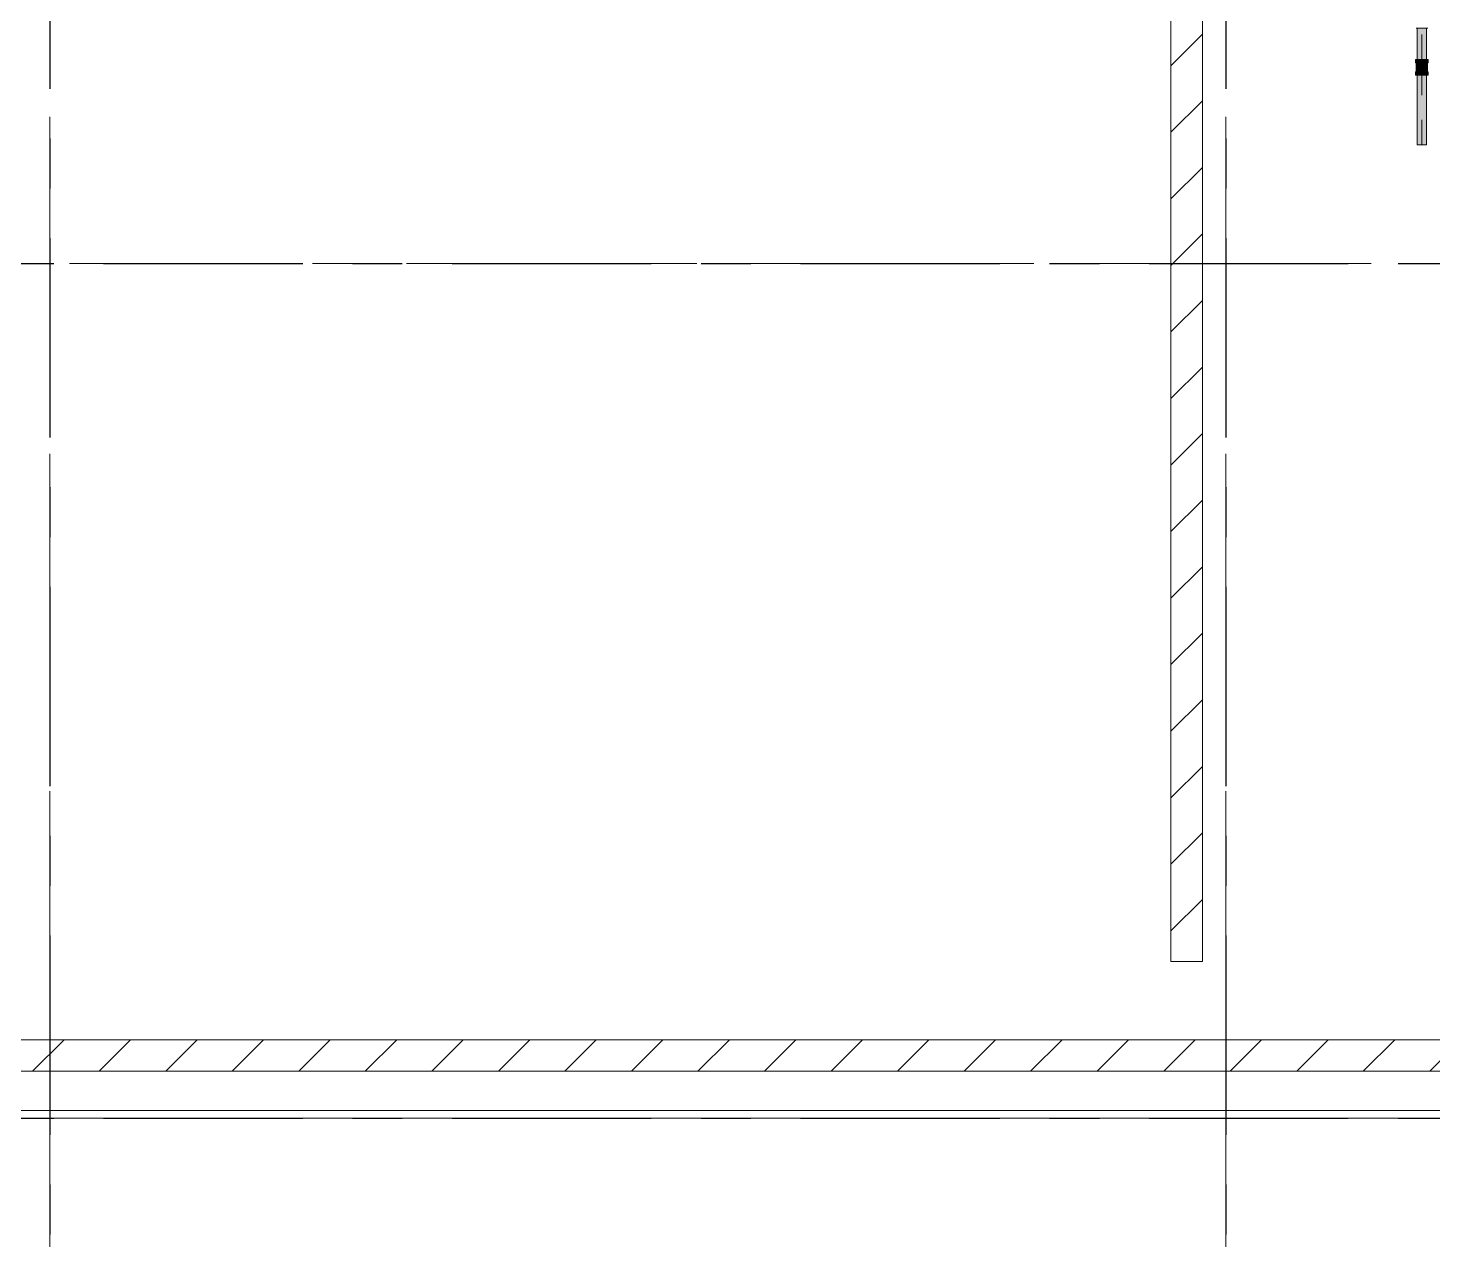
# Model space of a CAD drawing. Header units: millimetres. Extents: x -4000 to 187956, y -58990 to 162485.
# Drawn here: x 5362 to 14320, y -775 to 6950 of the extents above; entities that cross this region are included whole.
import ezdxf

# ---------------------------------------------------------------- set-up
doc = ezdxf.new("R2010")
doc.units = ezdxf.units.MM
for name, pattern in [('Dash 1_16_', [317.5, 158.75, -158.75]), ('Grid Line', [2222.5, 1270, -317.5, 317.5, -317.5]), ('Grid Line 12_5mm', [2150, 1250, -300, 300, -300])]:
    doc.linetypes.add(name, pattern=pattern)
for name, color, linetype, lineweight in [('A-WALL', 113, 'Continuous', 13), ('A-WALL-PATT', 111, 'Continuous', 13), ('F-SPRN', 3, 'Continuous', 9), ('P-PIPE', 3, 'Continuous', 9), ('P-PIPE-CNTR', 3, 'Continuous', 9), ('S-GRID', 1, 'Continuous', 30)]:
    doc.layers.add(name, color=color, linetype=linetype, lineweight=lineweight)
pattern_1 = [(45, (0, 0), (-212.132, 212.132), [])]

# ---------------------------------------------------------------- blocks, each defined once
blk = doc.blocks.new('CMF2_NHAXUONG_A_rvt-1-FFS - TANG 1')
at = {"layer": 'A-WALL-PATT', "lineweight": 9}
h = blk.add_hatch(dxfattribs=at)
h.set_pattern_fill('FP_12', color=250, style=0, pattern_type=2)
h.set_pattern_definition(pattern_1)
h.paths.add_polyline_path([(12850, 1000.1), (12850, 8200), (12650, 8200), (12650, 1000.1)])
h = blk.add_hatch(dxfattribs=at)
h.set_pattern_fill('FP_12', color=250, style=0, pattern_type=2)
h.set_pattern_definition(pattern_1)
h.paths.add_polyline_path([(43200, 300), (43200, 500), (499.8, 500), (499.8, 300), (39103.6, 300)])
at = {"layer": 'A-WALL', "color": 50, "lineweight": 15}
for p, q in [((12650, 8200), (12650, 1000.1)), ((12850, 1000.1), (12850, 8200)), ((12650, 1000.1), (12850, 1000.1)), ((43000, 500), (499.8, 500)), ((33000, 300), (499.8, 300)), ((499.8, 300), (43200, 300)), ((43749.8, 50), (300, 50)), ((300, 0), (43749.8, 0))]:
    blk.add_line(p, q, dxfattribs=at)
at = {"layer": 'A-WALL', "color": 35, "lineweight": 15}
for p, q in [((12650, 8200), (12650, 1000.1)), ((12850, 1000.1), (12850, 8200)), ((12850, 1000.1), (12650, 1000.1)), ((33000, 500), (1099.9, 500)), ((300, 0), (40799.8, 0))]:
    blk.add_line(p, q, dxfattribs=at)
at = {"layer": 'S-GRID', "linetype": 'Grid Line 12_5mm', "lineweight": 9}
for p, q in [((5500, 161185.2), (5500, -16487.4)), ((13000, 161185.2), (13000, -16487.4)), ((13000, 161185.2), (13000, -16487.4)), ((-824.3, 5450), (183641.1, 5450)), ((-824.3, 0), (183641.1, 0))]:
    blk.add_line(p, q, dxfattribs=at)
blk = doc.blocks.new('Sprinkler_Up - DN20-V41-FFS - TANG 1')
at = {"layer": 'F-SPRN', "transparency": 33554534}
for points in [[(-13.5, 0), (-3.9, 0.7), (-1.7, 2.9), (-1.2, 3.5), (-0.6, 4), (0.6, 4), (1.2, 3.5), (1.7, 2.9), (4.6, 0), (22.2, 0), (18, 13.1), (6.9, 21.2), (-6.9, 21.2), (-18, 13.1), (-22.2, 0)], [(0, -21.2), (6.9, -21.2), (18, -13.1), (22.2, 0), (3.9, -0.7), (1.7, -2.9), (1.2, -3.5), (0.6, -4), (-0.6, -4), (-1.2, -3.5), (-1.7, -2.9), (-4.6, 0), (-22.2, 0), (-18, -13.1), (-6.9, -21.2)], [(0, -16.7), (4.3, -16.1), (11.8, -11.8), (16.1, -4.3), (16.1, 4.3), (11.8, 11.8), (8.3, 14.4), (0, 16.7), (-4.3, 16.1), (-11.8, 11.8), (-16.1, 4.3), (-16.1, -4.3), (-11.8, -11.8), (-8.3, -14.4)], [(0, -15.6), (7.8, -13.5), (13.5, -7.8), (15.1, -4), (15.1, 4), (13.5, 7.8), (7.8, 13.5), (0, 15.6), (-7.8, 13.5), (-11, 11), (-15.1, 4), (-15.1, -4), (-11, -11), (-7.8, -13.5)], [(-10.9, -5.5), (-10.9, 5.4), (-14.5, 5.4), (-14.5, -5.5)], [(-7.7, -5.5), (-7.7, 5.4), (-10.9, 5.4), (-10.9, -5.5)], [(0, -5.5), (0, 5.4), (-7.7, 5.4), (-7.7, -5.5)], [(0, 0), (5.7, 0), (2.9, 4.9), (-2.9, 4.9), (-5.7, 0)], [(-2.9, -4.9), (2.9, -4.9), (5.7, 0), (-5.7, 0)], [(0, 0), (4.6, 0), (0, 4.6), (-4.6, 0)], [(0, -4.6), (4.6, 0), (-4.6, 0)], [(0, -2.6), (1.3, 0), (-1.8, 0)], [(-1.3, 0), (1.8, 0), (0, 2.6)], [(7.7, -5.5), (7.7, 5.4), (0, 5.4), (0, -5.5)], [(10.9, -5.5), (10.9, 5.4), (7.7, 5.4), (7.7, -5.5)], [(14.5, -5.5), (14.5, 5.4), (10.9, 5.4), (10.9, -5.5)]]:
    blk.add_hatch(color=1, dxfattribs=at).paths.add_polyline_path(points)
at = {"layer": 'F-SPRN', "color": 1}
for p, q in [((-11.5, 5.4), (-14.5, 5.4)), ((-14.5, 5.4), (-11.3, 5.4)), ((-14.5, 5.4), (-14.5, 3.7)), ((-14.5, 3.3), (-14.5, 0)), ((-11.5, 5.4), (-11.5, 4)), ((-10.9, 1.9), (-10.9, 3.6)), ((-10.8, 5.4), (-8, 5.4)), ((-8.1, 5.4), (-10.8, 5.4)), ((-8.1, 5.4), (-8.1, 2.8)), ((-8.1, 2.5), (-8.1, 0.7)), ((-7.7, 4.8), (-7.7, 2.7)), ((-7.7, 4.8), (-7.7, 2.7)), ((-7.7, 2.1), (-7.7, 0.5)), ((-7.7, 2.1), (-7.7, 0.5)), ((-6.7, 5.4), (-4.7, 5.4)), ((-5.8, 3.8), (-5.8, 2.2)), ((-2.1, 0), (-2.1, 0)), ((-2.1, 0), (-2.1, -0.1)), ((0, 2.1), (-0.1, 2.1)), ((2.1, 0), (2.1, 0.1)), ((2.1, 0), (2.1, 0)), ((4.7, 5.4), (6.5, 5.4)), ((7.7, 5.4), (10.8, 5.4)), ((7.7, 5.2), (7.7, 2.7)), ((7.7, 5.2), (7.7, 2.7)), ((7.7, 2.3), (7.7, 0.5)), ((7.7, 2.3), (7.7, 0.5)), ((10.8, 5.4), (8.1, 5.4)), ((8.1, 5.4), (8.1, 2.8)), ((8.1, 2.5), (8.1, 0.4)), ((10.9, 5.4), (14.5, 5.4)), ((10.9, 3.6), (10.9, 0.2)), ((14.5, 5.4), (11.5, 5.4)), ((11.5, 5.4), (11.5, 4)), ((11.5, 3), (11.5, 0.2)), ((14.5, 5.4), (14.5, -5.5)), ((-14.5, -1.3), (-14.5, -3.7)), ((-11.1, -5.5), (-14.5, -5.5)), ((-14.5, -5.5), (-11.5, -5.5)), ((-10.9, -2.6), (-10.9, -1.3)), ((-10.8, -5.5), (-8.1, -5.5)), ((-7.8, -5.5), (-10.8, -5.5)), ((-8.1, -4.2), (-8.1, -5.5)), ((-7.7, -2.7), (-7.7, -4)), ((-7.7, -2.7), (-7.7, -4)), ((-7, -5.5), (-5.8, -5.5)), ((-4.8, -5.5), (-7, -5.5)), ((-5.8, -2.3), (-5.8, -3.8)), ((0, -2.1), (0.1, -2.1)), ((7, -5.5), (4.8, -5.5)), ((5.8, -2.2), (5.8, -3.8)), ((5.8, -5.5), (7, -5.5)), ((7.7, -0.5), (7.7, -2.3)), ((7.7, -0.5), (7.7, -2.3)), ((7.7, -2.7), (7.7, -5.4)), ((7.7, -2.7), (7.7, -5.4)), ((10.8, -5.5), (7.7, -5.5)), ((8.1, -0.4), (8.1, -2.5)), ((8.1, -2.8), (8.1, -5.5)), ((8.1, -5.5), (10.8, -5.5)), ((10.9, -0.2), (10.9, -3.6)), ((14.5, -5.5), (10.9, -5.5)), ((11.5, -0.2), (11.5, -3)), ((11.5, -4), (11.5, -5.5)), ((11.5, -5.5), (14.5, -5.5))]:
    blk.add_line(p, q, dxfattribs=at)
at = {"layer": 'F-SPRN', "color": 1, "flags": 128}
for points in [[(-0.6, 2), (-0.7, 2), (-0.8, 1.9), (-0.9, 1.9), (-0.9, 1.9), (-1, 1.8), (-1.1, 1.8), (-1.2, 1.7), (-1.2, 1.7), (-1.3, 1.6), (-1.4, 1.6), (-1.4, 1.5), (-1.5, 1.5), (-1.5, 1.4), (-1.6, 1.3), (-1.6, 1.3), (-1.7, 1.2), (-1.7, 1.1), (-1.8, 1.1), (-1.8, 1), (-1.9, 0.9), (-1.9, 0.8), (-1.9, 0.8), (-2, 0.7), (-2, 0.6), (-2, 0.5), (-2, 0.5), (-2, 0.4), (-2.1, 0.3), (-2.1, 0.2), (-2.1, 0.1), (-2.1, 0)], [(-0.5, 2), (-0.6, 2), (-0.6, 2)], [(-0.1, 2.1), (-0.1, 2.1), (-0.2, 2.1), (-0.3, 2.1), (-0.4, 2), (-0.5, 2)], [(2.1, 0.1), (2.1, 0.2), (2.1, 0.2), (2.1, 0.3), (2, 0.4), (2, 0.5), (2, 0.6), (2, 0.7), (1.9, 0.7), (1.9, 0.8), (1.9, 0.9), (1.8, 1), (1.8, 1), (1.8, 1.1), (1.7, 1.2), (1.7, 1.2), (1.6, 1.3), (1.6, 1.4), (1.5, 1.4), (1.4, 1.5), (1.4, 1.5), (1.3, 1.6), (1.3, 1.7), (1.2, 1.7), (1.1, 1.7), (1.1, 1.8), (1, 1.8), (0.9, 1.9), (0.8, 1.9), (0.8, 1.9), (0.7, 2), (0.6, 2), (0.5, 2), (0.4, 2), (0.4, 2), (0.3, 2.1), (0.2, 2.1), (0.1, 2.1), (0, 2.1)], [(-2.1, -0.1), (-2.1, -0.2), (-2.1, -0.2), (-2.1, -0.3)], [(-2.1, -0.3), (-2, -0.4), (-2, -0.5), (-2, -0.6), (-2, -0.7), (-1.9, -0.7), (-1.9, -0.8), (-1.9, -0.9), (-1.8, -1), (-1.8, -1), (-1.8, -1.1), (-1.7, -1.2), (-1.7, -1.2), (-1.6, -1.3), (-1.6, -1.4), (-1.5, -1.4), (-1.4, -1.5), (-1.4, -1.5), (-1.3, -1.6), (-1.3, -1.7), (-1.2, -1.7), (-1.1, -1.7), (-1.1, -1.8), (-1, -1.8), (-0.9, -1.9), (-0.8, -1.9), (-0.8, -1.9), (-0.7, -2), (-0.6, -2), (-0.5, -2), (-0.4, -2), (-0.4, -2), (-0.3, -2.1), (-0.2, -2.1), (-0.1, -2.1), (0, -2.1)], [(0.1, -2.1), (0.1, -2.1), (0.2, -2.1), (0.3, -2.1), (0.4, -2), (0.5, -2), (0.6, -2), (0.6, -2), (0.7, -2), (0.8, -1.9), (0.9, -1.9), (0.9, -1.9), (1, -1.8), (1.1, -1.8), (1.2, -1.7), (1.2, -1.7), (1.3, -1.6), (1.4, -1.6), (1.4, -1.5), (1.5, -1.5), (1.5, -1.4), (1.6, -1.3), (1.6, -1.3), (1.7, -1.2), (1.7, -1.1), (1.8, -1.1), (1.8, -1), (1.9, -0.9), (1.9, -0.8), (1.9, -0.8), (2, -0.7), (2, -0.6), (2, -0.5), (2, -0.5), (2, -0.4), (2.1, -0.3), (2.1, -0.2), (2.1, -0.1), (2.1, 0)]]:
    blk.add_lwpolyline(points, dxfattribs=at)
at = {"layer": 'F-SPRN', "color": 1}
for radius, start, end in [(22.2, 360, 180), (21.9, 165.67731, 179.2615), (21.9, 144.76984, 164.81509), (21.9, 126.69417, 143.27011), (16.7, 167.68021, 180), (16.7, 167.68021, 180), (16.7, 155.38786, 164.96934), (16.7, 155.38786, 164.96934), (15.6, 166.42653, 180), (15.6, 166.42653, 180), (15.6, 150.94093, 165), (15.6, 159.61394, 165), (16.7, 136.72135, 149.93102), (16.7, 136.72135, 149.93102), (15.6, 150.94093, 156.38455), (15.6, 138.42141, 150), (15.6, 138.42141, 150), (21.9, 108.26214, 125.75069), (16.7, 121.41808, 130.57514), (16.7, 121.41808, 130.57514), (15.6, 120.52623, 133.2078), (15.6, 120.52623, 133.2078), (16.7, 106.59952, 120), (16.7, 106.59952, 120), (15.6, 114.43632, 119.98126), (15.6, 114.43632, 119.98126), (21.9, 99.348, 107.90102), (4.63, 155.78319, 180), (4.63, 155.78319, 180), (16.7, 96.41428, 105), (16.7, 96.41428, 105), (4.63, 109.01924, 138.27027), (4.63, 109.01924, 138.27027), (21.9, 90.14502, 98.85032), (15.6, 95.57619, 100.68426), (15.6, 95.57619, 100.68426), (2.56, 109.01924, 168.82781), (2.56, 109.01924, 168.82781), (2.04, 109.01924, 180), (16.7, 83.06841, 90), (16.7, 83.06841, 90), (4.63, 17.95923, 90), (4.63, 17.95923, 90), (3.81, 57.05771, 90), (2.56, 14.55988, 90), (2.56, 14.55988, 90), (2.04, 10.47029, 90), (21.9, 72.55828, 89.46239), (15.6, 75.57295, 80.58917), (15.6, 75.57295, 80.58917), (3.81, 16.16047, 43.83585), (15.6, 67.56142, 74.5481), (15.6, 67.56142, 74.5481), (16.7, 60, 75), (16.7, 60, 75), (15.6, 60.01874, 65.56368), (15.6, 60.01874, 65.56368), (21.9, 54.24931, 71.73786), (15.6, 46.7922, 60), (15.6, 46.7922, 60), (16.7, 49.42486, 58.58192), (16.7, 49.42486, 58.58192), (15.6, 30, 41.57859), (15.6, 30, 41.57859), (16.7, 30, 43.27865), (16.7, 30, 43.27865), (21.9, 36.72989, 53.30583), (15.6, 23.61545, 29.56463), (15.6, 15, 29.56463), (15.6, 15, 20.38606), (16.7, 15, 24.61214), (16.7, 15, 24.61214), (15.6, 360, 13.66176), (15.6, 0, 13.66176), (16.7, 360, 12.31979), (16.7, 0, 12.31979), (21.9, 15.18491, 35.23016), (21.9, 0.7385, 14.32269), (22.2, 180, 360), (21.9, 180.7385, 194.32269), (21.9, 195.18491, 215.23016), (21.9, 216.72989, 233.30583), (16.7, 180, 192.31979), (16.7, 180, 192.31979), (16.7, 195.03066, 204.61214), (16.7, 195.03066, 204.61214), (15.6, 181.90822, 193.66176), (15.6, 181.90822, 193.66176), (15.6, 197.33389, 209.56463), (15.6, 197.33389, 209.56463), (16.7, 210.06898, 223.27865), (16.7, 210.06898, 223.27865), (15.6, 212.54719, 221.57859), (15.6, 212.54719, 221.57859), (21.9, 234.24931, 251.73786), (16.7, 229.42486, 238.58192), (16.7, 229.42486, 238.58192), (15.6, 233.79501, 240), (15.6, 233.79501, 240), (16.7, 240, 255), (16.7, 240, 255), (15.6, 240.01874, 254.5481), (15.6, 240.01874, 254.5481), (21.9, 252.55828, 269.46239), (4.63, 197.95923, 0), (4.63, 197.95923, 270), (15.6, 255, 267.63996), (15.6, 255, 267.63996), (3.81, 196.16047, 360), (2.56, 191.16773, 0), (2.56, 191.16773, 360), (2.04, 190.47029, 0), (16.7, 263.06841, 270), (16.7, 263.06841, 270), (4.63, 270, 360), (21.9, 270.14502, 278.85032), (15.6, 275.57619, 280.68426), (15.6, 275.57619, 280.68426), (16.7, 276.41428, 285), (16.7, 276.41428, 285), (21.9, 279.348, 287.90102), (16.7, 286.59952, 300), (16.7, 286.59952, 300), (15.6, 294.43632, 299.98126), (15.6, 294.43632, 299.98126), (21.9, 288.26214, 305.75069), (15.6, 300, 313.2078), (15.6, 300, 313.2078), (16.7, 301.41808, 310.57514), (16.7, 301.41808, 310.57514), (15.6, 318.42141, 330), (15.6, 318.42141, 330), (16.7, 316.72135, 330), (16.7, 316.72135, 330), (21.9, 306.69417, 323.27011), (15.6, 330.43537, 345), (15.6, 330.43537, 336.38455), (15.6, 339.61394, 345), (15.6, 346.33824, 360), (15.6, 346.33824, 360), (16.7, 335.38786, 345), (16.7, 335.38786, 345), (16.7, 347.68021, 360), (16.7, 347.68021, 360), (21.9, 324.76984, 344.81509), (21.9, 345.67731, 359.2615)]:
    blk.add_arc((0, 0), radius, start, end, dxfattribs=at)
blk = doc.blocks.new('Steel_Transition_Threaded_HoaPhat - Standard-V44-FFS - TANG 1')
at = {"layer": 'P-PIPE', "lineweight": 13, "transparency": 33554534}
h = blk.add_hatch(color=1, dxfattribs=at)
h.paths.add_polyline_path([(14250, 6677.7), (14255.8, 6678.5), (14261.3, 6680.7), (14265.9, 6684.3), (14269.5, 6689), (14271.7, 6694.4), (14272.5, 6700.2), (14271.7, 6706.1), (14269.5, 6711.5), (14265.9, 6716.1), (14261.3, 6719.7), (14255.8, 6722), (14250, 6722.7), (14244.2, 6722), (14238.8, 6719.7), (14234.1, 6716.1), (14230.5, 6711.5), (14228.3, 6706.1), (14227.5, 6700.2), (14228.3, 6694.4), (14230.5, 6689), (14234.1, 6684.3), (14238.8, 6680.7), (14244.2, 6678.5)])
h.paths.add_polyline_path([(14250, 6680.1), (14244.8, 6680.8), (14240, 6682.8), (14235.8, 6686), (14232.6, 6690.2), (14230.6, 6695), (14229.9, 6700.2), (14230.6, 6705.4), (14232.6, 6710.3), (14235.8, 6714.4), (14240, 6717.6), (14244.8, 6719.6), (14250, 6720.3), (14255.2, 6719.6), (14260.1, 6717.6), (14264.2, 6714.4), (14267.4, 6710.3), (14269.4, 6705.4), (14270.1, 6700.2), (14269.4, 6695), (14267.4, 6690.2), (14264.2, 6686), (14260.1, 6682.8), (14255.2, 6680.8)])
for points in [[(14250, 6680.1), (14250, 6683.8), (14241.8, 6686), (14235.8, 6692), (14233.6, 6700.2), (14235.8, 6708.4), (14241.8, 6714.4), (14250, 6716.6), (14250, 6720.3), (14244.8, 6719.6), (14240, 6717.6), (14235.8, 6714.4), (14232.6, 6710.3), (14230.6, 6705.4), (14229.9, 6700.2), (14230.6, 6695), (14232.6, 6690.2), (14235.8, 6686), (14240, 6682.8), (14244.8, 6680.8)], [(14250, 6681.7), (14254.8, 6682.4), (14259.3, 6684.2), (14263.1, 6687.2), (14266, 6691), (14267.9, 6695.4), (14268.5, 6700.2), (14267.9, 6705), (14266, 6709.5), (14263.1, 6713.3), (14259.3, 6716.3), (14254.8, 6718.1), (14250, 6718.7), (14245.2, 6718.1), (14240.8, 6716.3), (14236.9, 6713.3), (14234, 6709.5), (14232.1, 6705), (14231.5, 6700.2), (14232.1, 6695.4), (14234, 6691), (14236.9, 6687.2), (14240.8, 6684.2), (14245.2, 6682.4)], [(14250, 6680.1), (14255.2, 6680.8), (14260.1, 6682.8), (14264.2, 6686), (14267.4, 6690.2), (14269.4, 6695), (14270.1, 6700.2), (14269.4, 6705.4), (14267.4, 6710.3), (14264.2, 6714.4), (14260.1, 6717.6), (14255.2, 6719.6), (14250, 6720.3), (14250, 6716.6), (14258.2, 6714.4), (14264.2, 6708.4), (14266.4, 6700.2), (14264.2, 6692), (14258.2, 6686), (14250, 6683.8)]]:
    blk.add_hatch(color=1, dxfattribs=at).paths.add_polyline_path(points)
at = {"layer": 'P-PIPE', "color": 20, "lineweight": 13}
for radius, start, end in [(22.5, 90, 270), (22.5, 105, 180), (20.1, 109.68592, 120), (22.5, 90, 105), (20.1, 100.99748, 105), (18.5, 91.43525, 103.20464), (18.5, 91.43525, 103.20464), (20.1, 90.52458, 98.50889), (22.5, 75, 90), (22.5, 270, 90), (18.5, 78.09865, 90), (18.5, 78.09865, 90), (20.1, 75.0607, 87.9279), (20.1, 60, 75), (22.5, 60, 75), (22.5, 45, 60), (22.5, 180, 210), (20.1, 166.04994, 193.95006), (22.5, 210, 270), (20.1, 150, 162.74488), (20.1, 197.25512, 210), (18.5, 166.59392, 193.40608), (18.5, 166.59392, 193.40608), (18.5, 157.6232, 165), (18.5, 157.6232, 165), (18.5, 195, 202.3768), (18.5, 195, 202.3768), (20.1, 135, 148.15532), (20.1, 211.84468, 231.1144), (16.4, 168.54674, 178.90628), (16.4, 184.83933, 191.45326), (18.5, 136.42974, 150), (18.5, 136.42974, 150), (18.5, 210, 223.57026), (18.5, 210, 223.57026), (16.4, 158.0319, 163.50595), (20.1, 128.8856, 135), (16.4, 143.54628, 150), (16.4, 210.66354, 216.45372), (18.5, 123.49758, 133.20406), (18.5, 123.49758, 133.20406), (18.5, 226.79594, 236.50242), (18.5, 226.79594, 236.50242), (20.1, 120, 125.00431), (20.1, 234.99569, 255), (16.4, 230.47333, 236.63885), (16.4, 121.07383, 128.0319), (18.5, 106.81896, 120), (18.5, 106.81896, 120), (18.5, 240, 255), (18.5, 240, 255), (16.4, 115.16067, 120), (16.4, 240, 246.59553), (16.4, 107.46566, 111.9681), (16.4, 250.36294, 255), (20.1, 255.0607, 267.9279), (16.4, 96.21321, 104.60424), (18.5, 258.09865, 270), (18.5, 258.09865, 270), (16.4, 264.1652, 268.50595), (22.5, 270, 300), (20.1, 270.52458, 278.50889), (18.5, 271.43525, 283.20464), (18.5, 271.43525, 283.20464), (16.4, 276.21321, 283.90628), (20.1, 280.99748, 285), (18.5, 60, 75), (18.5, 60, 75), (16.4, 66.9681, 72.9388), (16.4, 287.46566, 291.9681), (18.5, 286.81896, 300), (18.5, 286.81896, 300), (16.4, 293.40447, 300), (20.1, 289.68592, 305.00431), (16.4, 50.47333, 56.63885), (20.1, 54.99569, 60), (18.5, 46.79594, 56.50242), (18.5, 46.79594, 56.50242), (18.5, 303.49758, 313.20406), (18.5, 303.49758, 313.20406), (22.5, 300, 315), (20.1, 31.84468, 51.1144), (20.1, 308.8856, 328.15532), (16.4, 30, 38.0319), (18.5, 30, 43.57026), (18.5, 30, 43.57026), (18.5, 316.42974, 330), (18.5, 316.42974, 330), (16.4, 338.0319, 342.86912), (22.5, 30, 45), (22.5, 315, 345), (16.4, 353.54628, 8.0319), (18.5, 15, 22.3768), (18.5, 15, 22.3768), (18.5, 337.6232, 345), (18.5, 337.6232, 345), (20.1, 17.25512, 30), (20.1, 330, 342.74488), (18.5, 346.59392, 13.40608), (18.5, 346.59392, 13.40608), (22.5, 15, 30), (20.1, 346.04994, 13.95006), (22.5, 345, 15)]:
    blk.add_arc((14250, 6700.2), radius, start, end, dxfattribs=at)

msp = doc.modelspace()

# ---------------------------------------------------------------- block references
at = {"lineweight": 5}
msp.add_blockref('CMF2_NHAXUONG_A_rvt-1-FFS - TANG 1', (0, 0), dxfattribs=at)

# ---------------------------------------------------------------- next in the draw order: hatches: boundary and pattern name
at = {"layer": 'P-PIPE', "transparency": 33554534}
for points in [[(14219.8, 6749.7), (14250, 6749.7), (14250, 6949.9), (14219.8, 6949.9), (14219.8, 6884.1)], [(14250, 6749.7), (14280.2, 6749.7), (14279.1, 6949.9), (14250, 6949.9), (14250, 6884.1)], [(14239.6, 6729.1), (14250, 6729.1), (14250, 6749.7), (14209.8, 6749.7), (14209.8, 6729.1), (14229.9, 6729.1)], [(14218.9, 6671.2), (14250, 6671.2), (14250, 6679.1), (14242.6, 6680.4), (14236.4, 6684.1), (14231.7, 6689.6), (14229.2, 6696.5), (14229.2, 6704), (14231.7, 6710.9), (14236.3, 6716.4), (14242.6, 6720.1), (14250, 6721.4), (14250, 6729.1), (14214.1, 6729.1), (14214.1, 6671.2), (14215.3, 6671.2)], [(14250, 6676.1), (14256.2, 6676.9), (14262.1, 6679.4), (14267.1, 6683.2), (14270.9, 6688.2), (14273.3, 6694), (14274.1, 6700.2), (14273.3, 6706.5), (14270.9, 6712.3), (14267.1, 6717.3), (14262.1, 6721.1), (14256.2, 6723.5), (14250, 6724.3), (14243.8, 6723.5), (14237.9, 6721.1), (14233, 6717.3), (14229.1, 6712.3), (14226.7, 6706.5), (14225.9, 6700.2), (14226.7, 6694), (14229.1, 6688.2), (14233, 6683.2), (14237.9, 6679.4), (14243.8, 6676.9)], [(14250, 6729.1), (14290.2, 6729.1), (14290.2, 6749.7), (14250, 6749.7), (14250, 6738.1)], [(14281.1, 6671.2), (14285.9, 6671.2), (14285.9, 6729.1), (14250, 6729.1), (14250, 6721.4), (14257.4, 6720.1), (14263.7, 6716.4), (14268.3, 6710.9), (14270.8, 6704), (14270.8, 6696.5), (14268.3, 6689.6), (14263.7, 6684.1), (14257.4, 6680.4), (14250, 6679.1), (14250, 6671.2), (14275.4, 6671.2)], [(14239.6, 6650.6), (14250, 6650.6), (14250, 6671.2), (14209.8, 6671.2), (14209.8, 6650.6), (14229.9, 6650.6)], [(14219.8, 6205.9), (14250, 6205.9), (14250, 6650.6), (14219.8, 6650.6), (14219.8, 6592.1)], [(14241.7, 6685.8), (14242.8, 6687.7), (14241.7, 6691.9), (14242.8, 6696.1), (14245.8, 6699.1), (14257.2, 6704.4), (14258.4, 6708.6), (14257.2, 6712.8), (14255.9, 6714.5), (14250, 6716.9), (14241.7, 6714.7), (14235.5, 6708.6), (14233.3, 6700.2), (14235.5, 6691.9), (14238.2, 6688.4)], [(14250, 6683.5), (14258.4, 6685.8), (14261.8, 6688.4), (14266.1, 6695.9), (14266.1, 6704.6), (14261.8, 6712), (14258.4, 6714.7), (14250, 6716.9), (14245.7, 6716.4), (14238.2, 6712), (14233.9, 6704.6), (14233.9, 6695.9), (14238.2, 6688.4), (14241.7, 6685.8)], [(14260.4, 6650.6), (14290.2, 6650.6), (14290.2, 6671.2), (14250, 6671.2), (14250, 6650.6)], [(14257.8, 6205.9), (14280.2, 6205.9), (14279.1, 6650.6), (14250, 6650.6), (14250, 6205.9)]]:
    msp.add_hatch(color=1, dxfattribs=at).paths.add_polyline_path(points)

# ---------------------------------------------------------------- next in the draw order: linework, layer by layer
at = {"layer": 'P-PIPE', "color": 20, "lineweight": 13}
for p, q in [((14212.4, 6949.9), (14287.7, 6949.9)), ((14212.4, 6949.9), (14213.6, 6949.9)), ((14213.6, 6949.9), (14217.4, 6949.9)), ((14217.4, 6949.9), (14219.6, 6949.9)), ((14219.8, 6949.9), (14219.8, 6749.7)), ((14223.2, 6949.9), (14219.8, 6949.9)), ((14220.6, 6949.9), (14223.4, 6949.9)), ((14223.8, 6949.9), (14276.2, 6949.9)), ((14276.1, 6949.9), (14223.9, 6949.9)), ((14276.6, 6949.9), (14279.4, 6949.9)), ((14280.2, 6949.9), (14276.8, 6949.9)), ((14280.2, 6749.7), (14280.2, 6949.9)), ((14280.4, 6949.9), (14287.7, 6949.9)), ((14209.8, 6749.7), (14209.8, 6729.1)), ((14219.6, 6749.7), (14209.8, 6749.7)), ((14250, 6749.7), (14209.8, 6749.7)), ((14209.8, 6729.1), (14213.9, 6729.1)), ((14209.8, 6729.1), (14250, 6729.1)), ((14214.1, 6729.1), (14214.1, 6671.2)), ((14215.3, 6729.1), (14239.6, 6729.1)), ((14239.5, 6729.1), (14215.3, 6729.1)), ((14239.5, 6729.1), (14215.3, 6729.1)), ((14219.8, 6749.7), (14220.9, 6749.7)), ((14221.4, 6749.7), (14278.6, 6749.7)), ((14250, 6749.7), (14221.5, 6749.7)), ((14240.7, 6729.1), (14250, 6729.1)), ((14250, 6729.1), (14240.7, 6729.1)), ((14250, 6729.1), (14240.7, 6729.1)), ((14278.5, 6749.7), (14250, 6749.7)), ((14290.2, 6749.7), (14250, 6749.7)), ((14250, 6729.1), (14259.3, 6729.1)), ((14250, 6729.1), (14290.2, 6729.1)), ((14259.3, 6729.1), (14250, 6729.1)), ((14259.3, 6729.1), (14250, 6729.1)), ((14260.4, 6729.1), (14284.7, 6729.1)), ((14284.7, 6729.1), (14260.5, 6729.1)), ((14284.7, 6729.1), (14260.5, 6729.1)), ((14279.1, 6749.7), (14280.2, 6749.7)), ((14290.2, 6749.7), (14280.4, 6749.7)), ((14285.9, 6671.2), (14285.9, 6729.1)), ((14286.1, 6729.1), (14290.2, 6729.1)), ((14290.2, 6729.1), (14290.2, 6749.7)), ((14209.8, 6671.2), (14209.8, 6650.6)), ((14213.9, 6671.2), (14209.8, 6671.2)), ((14250, 6671.2), (14209.8, 6671.2)), ((14209.8, 6650.6), (14219.6, 6650.6)), ((14209.8, 6650.6), (14250, 6650.6)), ((14239.6, 6671.2), (14215.3, 6671.2)), ((14215.3, 6671.2), (14239.5, 6671.2)), ((14215.3, 6671.2), (14218.9, 6671.2)), ((14218.9, 6671.2), (14224.6, 6671.2)), ((14219.8, 6650.6), (14219.8, 6205.9)), ((14220.9, 6650.6), (14219.8, 6650.6)), ((14278.6, 6650.6), (14221.4, 6650.6)), ((14221.5, 6650.6), (14250, 6650.6)), ((14224.6, 6671.2), (14239.5, 6671.2)), ((14250, 6671.2), (14240.7, 6671.2)), ((14240.7, 6671.2), (14250, 6671.2)), ((14240.7, 6671.2), (14250, 6671.2)), ((14259.3, 6671.2), (14250, 6671.2)), ((14290.2, 6671.2), (14250, 6671.2)), ((14250, 6671.2), (14259.3, 6671.2)), ((14250, 6671.2), (14259.3, 6671.2)), ((14250, 6650.6), (14278.5, 6650.6)), ((14250, 6650.6), (14290.2, 6650.6)), ((14284.7, 6671.2), (14260.4, 6671.2)), ((14260.5, 6671.2), (14284.7, 6671.2)), ((14260.5, 6671.2), (14284.7, 6671.2)), ((14280.2, 6650.6), (14279.1, 6650.6)), ((14280.2, 6205.9), (14280.2, 6650.6)), ((14280.4, 6650.6), (14284.8, 6650.6)), ((14284.8, 6650.6), (14288.9, 6650.6)), ((14290.2, 6671.2), (14286.1, 6671.2)), ((14288.9, 6650.6), (14290.2, 6650.6)), ((14290.2, 6650.6), (14290.2, 6671.2)), ((14219.8, 6205.9), (14280.2, 6205.9))]:
    msp.add_line(p, q, dxfattribs=at)
for radius, start, end in [(24.1, 90, 270), (24.1, 90, 165), (21.1, 120, 125.8689), (21.1, 108.86794, 117.74524), (21.1, 99.73096, 105), (21.1, 90, 98.02109), (24.1, 75, 90), (24.1, 270, 90), (21.1, 84.92749, 90), (21.1, 75, 80.65117), (24.1, 60, 75), (21.1, 54.42362, 65.57638), (24.1, 30, 60), (24.1, 165, 180), (24.1, 180, 255), (21.1, 165.7378, 177.97577), (21.1, 182.25476, 192.77075), (21.1, 158.02109, 165), (21.1, 195, 203.02109), (21.1, 150, 154.60131), (21.1, 205.39869, 210), (21.1, 213.8363, 218.02109), (21.1, 128.02109, 141.84041), (21.1, 218.15959, 233.02109), (21.1, 234.1311, 240), (21.1, 242.22925, 251.13206), (24.1, 255, 270), (21.1, 255, 267.77075), (24.1, 270, 345), (21.1, 270, 276.97891), (21.1, 279.73096, 285), (21.1, 291.97891, 305.8689), (21.1, 306.97891, 315), (21.1, 38.15959, 51.97891), (21.1, 317.22925, 321.84041), (21.1, 321.97891, 326.1637), (21.1, 25.39869, 30), (21.1, 336.97891, 345), (21.1, 15, 21.97891), (21.1, 9.34883, 14.2622), (21.1, 345.7378, 351.92918), (24.1, 0, 30), (21.1, 351.97891, 357.97577), (21.1, 2.02423, 6.97891), (24.1, 345, 0)]:
    msp.add_arc((14250, 6700.2), radius, start, end, dxfattribs=at)
at = {"layer": 'P-PIPE', "color": 1}
for centre, radius, start, end in [((14250, 6700.2), 16.7, 170.11075, 177.20298), ((14250, 6700.2), 16.7, 182.79702, 189.88925), ((14250, 6700.2), 16.7, 190.21536, 195.24866), ((14250, 6700.2), 16.7, 157.579, 164.27217), ((14250, 6700.2), 16.7, 231.87263, 237.20298), ((14250, 6691.9), 8.35, 172.0327, 181.54073), ((14250, 6691.9), 8.35, 199.90038, 209.04129), ((14250, 6691.9), 8.35, 131.03659, 150), ((14250, 6691.9), 8.35, 226.69983, 237.8461), ((14250, 6691.9), 8.35, 115.68061, 125.5287), ((14250, 6691.9), 8.35, 100.68419, 114.03868), ((14250, 6691.9), 8.35, 249.00268, 259.23689), ((14250, 6700.2), 16.7, 264.66265, 273.52882), ((14250, 6691.9), 8.35, 90, 100.68419), ((14250, 6708.6), 8.35, 270, 280.68419), ((14250, 6708.6), 8.35, 69.00268, 79.23689), ((14250, 6708.6), 8.35, 316.31827, 330), ((14250, 6708.6), 8.35, 20.12852, 29.04129), ((14250, 6708.6), 8.35, 8.03848, 17.99182), ((14250, 6708.6), 8.35, 352.28242, 1.67175), ((14250, 6700.2), 16.7, 46.03173, 57.20298), ((14250, 6700.2), 16.7, 308.12737, 313.96827), ((14250, 6700.2), 16.7, 39.30923, 45.28459), ((14250, 6700.2), 16.7, 314.71541, 320.69077), ((14250, 6700.2), 16.7, 32.30315, 39.29548), ((14250, 6700.2), 16.7, 23.31397, 31.09738), ((14250, 6700.2), 16.7, 328.90262, 336.68603), ((14250, 6700.2), 16.7, 16.93755, 22.421), ((14250, 6700.2), 16.7, 337.26355, 343.06245), ((14250, 6700.2), 16.7, 4.30926, 9.88925)]:
    msp.add_arc(centre, radius, start, end, dxfattribs=at)
at = {"layer": 'P-PIPE-CNTR', "color": 1, "linetype": 'Dash 1_16_'}
for p, q in [((14250, 6749.7), (14250, 6949.9)), ((14250, 6749.7), (14250, 6949.9)), ((14250, 6722.7), (14250, 6725.2)), ((14250, 6721.4), (14250, 6722.7)), ((14250, 6718.7), (14250, 6720.3)), ((14225, 6700.2), (14227.5, 6700.2)), ((14227.8, 6700.2), (14231.5, 6700.2)), ((14231.5, 6700.2), (14233.3, 6700.2)), ((14236.9, 6700.2), (14240.4, 6700.2)), ((14240.4, 6700.2), (14242.3, 6700.2)), ((14245.4, 6700.2), (14247.6, 6700.2)), ((14248.7, 6700.2), (14250, 6700.2)), ((14250, 6713.7), (14250, 6715.3)), ((14250, 6710), (14250, 6712.7)), ((14250, 6705.6), (14250, 6709.2)), ((14250, 6702.8), (14250, 6704.4)), ((14250, 6700.2), (14250, 6702.3)), ((14250, 6698.2), (14250, 6700.2)), ((14250, 6700.2), (14251.3, 6700.2)), ((14250, 6696.1), (14250, 6697.7)), ((14250, 6691.2), (14250, 6694.8)), ((14250, 6688.3), (14250, 6690.5)), ((14250, 6685.1), (14250, 6686.6)), ((14250, 6682.4), (14250, 6683.6)), ((14250, 6680.1), (14250, 6681.7)), ((14250, 6677.7), (14250, 6679.1)), ((14250, 6675.2), (14250, 6677.7)), ((14250, 6205.9), (14250, 6650.6)), ((14250, 6205.9), (14250, 6650.6)), ((14251.8, 6700.2), (14254.6, 6700.2)), ((14255.7, 6700.2), (14263.5, 6700.2)), ((14266.4, 6700.2), (14268.5, 6700.2)), ((14268.5, 6700.2), (14272.2, 6700.2)), ((14272.5, 6700.2), (14275, 6700.2))]:
    msp.add_line(p, q, dxfattribs=at)
at = {"layer": 'P-PIPE-CNTR', "color": 20, "lineweight": 13}
for p, q in [((14250, 6749.7), (14250, 6724.3)), ((14250, 6724.3), (14250, 6722.7)), ((14250, 6722.7), (14250, 6721.4)), ((14250, 6720.3), (14250, 6718.7)), ((14250, 6715.3), (14250, 6713.7)), ((14250, 6712.7), (14250, 6710)), ((14250, 6709.1), (14250, 6705.6)), ((14250, 6704.4), (14250, 6702.8)), ((14250, 6702.3), (14250, 6700.2)), ((14250, 6700.2), (14250, 6698.2)), ((14250, 6697.7), (14250, 6696.1)), ((14250, 6693.8), (14250, 6691.2)), ((14250, 6690.5), (14250, 6688.3)), ((14250, 6686.6), (14250, 6685.1)), ((14250, 6683.5), (14250, 6682.4)), ((14250, 6681.7), (14250, 6680.1)), ((14250, 6679.1), (14250, 6677.8)), ((14250, 6676.1), (14250, 6650.6))]:
    msp.add_line(p, q, dxfattribs=at)
at = {"layer": 'S-GRID', "linetype": 'Grid Line'}
for p, q in [((5500, 161185.2), (5500, -16487.4)), ((13000, 161185.2), (13000, -16487.4)), ((-824.3, 5450), (183641.1, 5450)), ((-824.3, 0), (183641.1, 0))]:
    msp.add_line(p, q, dxfattribs=at)

# ---------------------------------------------------------------- next in the draw order: block references
at = {"layer": 'F-SPRN', "color": 1}
msp.add_blockref('Sprinkler_Up - DN20-V41-FFS - TANG 1', (14250, 6700.2), dxfattribs=at)
at = {"layer": 'P-PIPE', "color": 20, "lineweight": 13}
msp.add_blockref('Steel_Transition_Threaded_HoaPhat - Standard-V44-FFS - TANG 1', (0, 0), dxfattribs=at)

doc.saveas('drawing.dxf')
